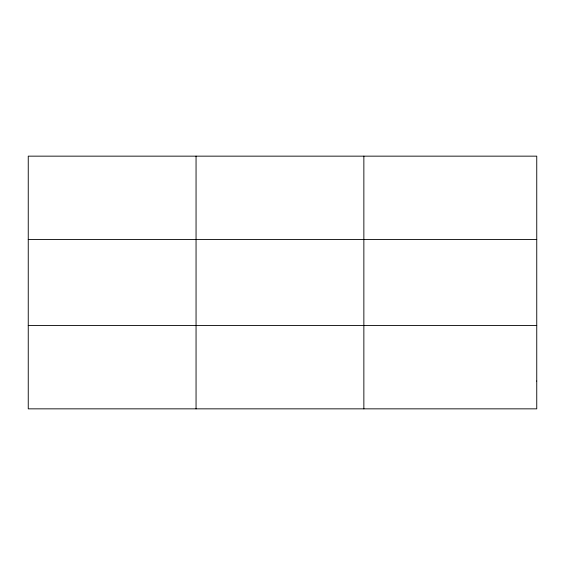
<?xml version="1.0" encoding="UTF-8"?>
<svg xmlns="http://www.w3.org/2000/svg" width="565" height="565" viewBox="0 0 565 565"><rect width="100%" height="100%" fill="white"/><g stroke="black" fill="none" stroke-linecap="round" stroke-linejoin="round"><path stroke-width="0.85" d="M196.055 408.848L196.055 156.152M363.86 408.848L363.86 156.152M28.25 239.539L536.75 239.539M28.25 325.461L536.75 325.461M536.75 381.05L536.75 408.848L28.25 408.848L28.25 156.152L536.75 156.152L536.75 381.05"/></g></svg>
